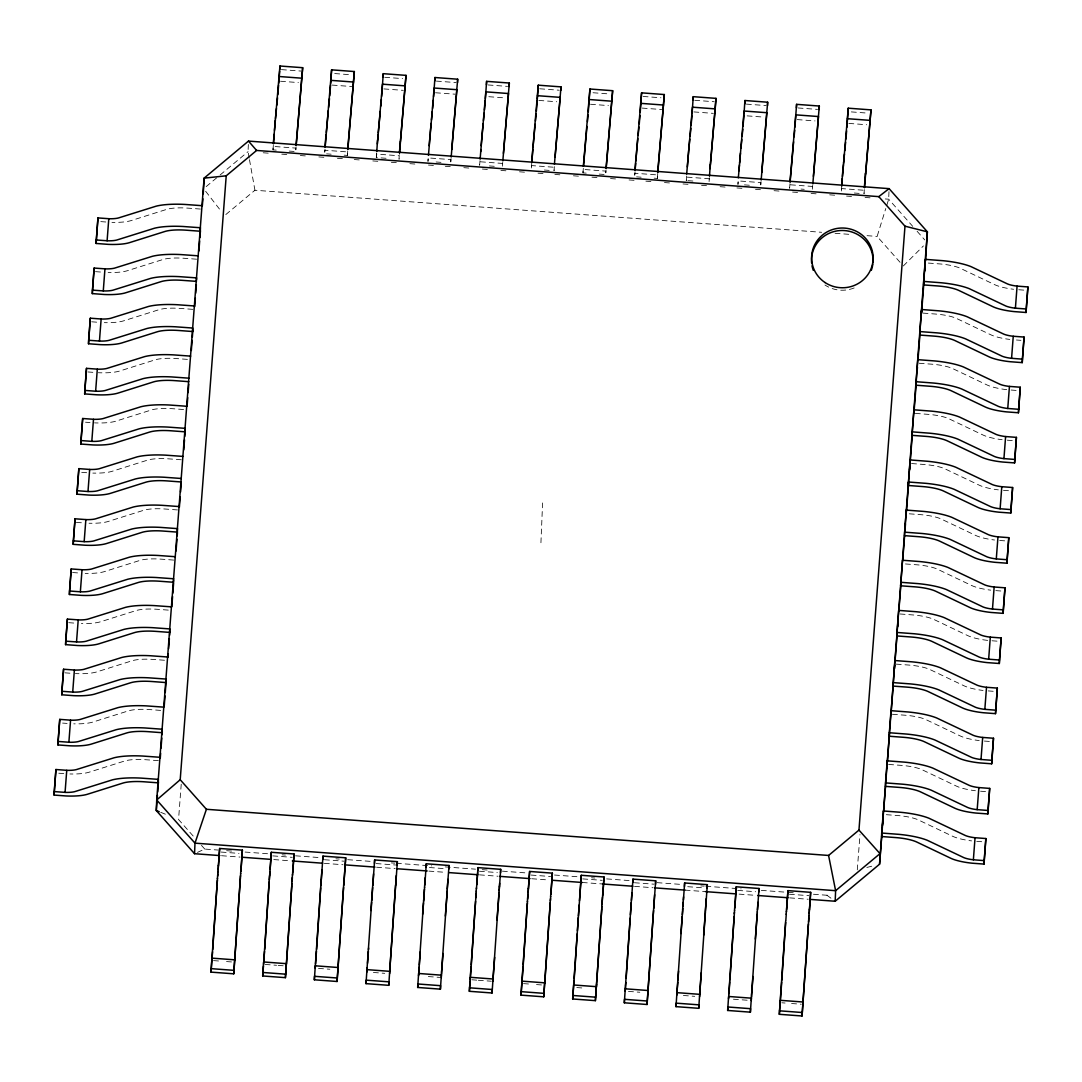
<?xml version="1.0" encoding="UTF-8"?>
<svg xmlns="http://www.w3.org/2000/svg" width="1082" height="1082" viewBox="0 0 1082 1082"><rect width="100%" height="100%" fill="white"/><g stroke="black" fill="none" stroke-linecap="round" stroke-linejoin="round"><path stroke-width="0.75" stroke-dasharray="5 3.75" d="M249.198 158.094L248.049 151.656L248.36 144.109M276.235 150.127L272.989 149.884L273.137 146.408L295.873 148.099L295.724 151.575L296.076 147.044M344.144 155.172L347.39 155.416L347.538 151.926L324.803 150.236L324.654 153.725L331.146 154.199M386.058 158.283L376.32 157.553L376.468 154.077L399.204 155.767L399.055 159.243L399.393 154.712M450.761 161.921L450.856 159.595L428.134 157.904L427.985 161.394L428.323 156.863M540.932 542.745L542.596 502.954M586.214 173.134L582.968 172.89L583.117 169.414L605.852 171.105L605.704 174.581L606.055 170.05M654.123 178.178L657.369 178.422L657.518 174.932L634.782 173.242L634.634 176.731L641.126 177.205M760.741 184.927L760.835 182.601L738.113 180.91L737.965 184.4L738.303 179.869M888.985 191.663L888.674 199.196L886.266 206.96M181.235 784.179L178.544 819.507L194.909 837.982M272.989 149.884L273.34 145.353M324.776 152.21L325.006 149.194M347.39 155.416L347.728 150.885M376.32 157.553L376.671 153.022M450.829 161.57L451.059 158.554M479.989 160.691L479.651 165.221L479.786 161.745L502.521 163.436L502.373 166.912L502.724 162.381M531.776 163.017L531.316 169.062L531.451 165.573L554.187 167.264L554.038 170.753L554.39 166.222M582.968 172.89L583.32 168.359M634.755 175.216L634.985 172.2M657.369 178.422L657.829 172.376M686.651 176.028L686.299 180.559L686.448 177.083L709.183 178.773L709.035 182.249L709.373 177.719M760.808 184.576L761.038 181.56M789.968 183.697L789.63 188.227L789.779 184.751L812.501 186.442L812.366 189.918L812.704 185.387M841.755 186.023L841.296 192.069L841.431 188.579L864.166 190.27L864.018 193.746L864.369 189.228M857.296 869.887L859.987 834.56M900.035 262.277L877.123 236.417L885.779 208.501M903.308 265.969L923.406 245.925M206.189 186.591L218.875 176.001M220.146 174.946L248.049 151.656M225.827 214.547L254.933 190.243L821.63 232.292M813.461 894.246L826.918 895.247L829.448 893.123M197.465 852.386L204.741 849.072L218.185 850.06M866.844 867.453L873.201 865.83M281.428 69.613L300.904 71.06M334.717 73.562L350.947 74.766M384.746 77.282L402.612 78.607M436.411 81.109L455.901 82.557M488.077 84.951L507.566 86.398M539.742 88.778L559.232 90.225M593.031 92.741L609.261 93.945M643.073 96.447L660.926 97.772M694.739 100.288L714.215 101.735M746.391 104.115L765.88 105.563M798.056 107.957L817.546 109.404M851.345 111.906L867.588 113.11M280.536 81.245L298.402 82.57M332.201 85.086L351.691 86.519M383.867 88.913L403.343 90.361M435.532 92.754L455.008 94.188M488.821 96.704L505.051 97.907M538.85 100.423L556.716 101.749M590.515 104.251L608.382 105.576M642.181 108.092L661.67 109.525M693.846 111.919L713.336 113.367M747.135 115.869L763.365 117.072M797.177 119.588L815.03 120.914M848.843 123.416L866.696 124.741M289.232 151.088L294.101 151.453M436.1 161.989L440.969 162.354M489.389 165.952L494.258 166.303M544.3 170.023L549.169 170.388M599.212 174.094L604.081 174.459M687.922 180.68L696.037 181.289M744.457 184.873L749.326 185.238M800.991 189.08L804.237 189.309M854.28 193.029L859.149 193.394M263.21 152.778L269.959 153.279M281.766 154.158L286.811 154.537M300.309 155.537L305.367 155.916M318.852 156.917L323.91 157.282M337.395 158.283L342.453 158.662M354.247 159.541L359.305 159.92M372.803 160.92L379.539 161.421M391.346 162.286L396.404 162.665M409.889 163.666L414.947 164.045M428.431 165.046L433.49 165.424M445.284 166.29L452.033 166.79M463.826 167.669L468.885 168.048M482.383 169.049L487.441 169.428M500.925 170.429L505.984 170.794M519.468 171.795L524.527 172.173M538.011 173.174L543.069 173.553M554.863 174.432L561.612 174.932M573.419 175.798L578.478 176.177M591.962 177.178L597.021 177.556M610.505 178.557L615.563 178.936M629.048 179.937L634.106 180.315M645.9 181.181L652.649 181.681M664.456 182.56L671.192 183.061M682.999 183.94L689.734 184.44M701.542 185.32L706.6 185.685M720.085 186.686L725.143 187.064M736.937 187.943L741.995 188.322M755.493 189.323L762.228 189.823M774.036 190.689L780.771 191.189M792.579 192.069L797.637 192.447M811.121 193.448L816.18 193.827M829.664 194.828L834.722 195.193M846.53 196.072L851.575 196.451M865.073 197.451L871.808 197.952M885.292 198.953L888.674 199.196L912.721 226.341M835.074 233.293L851.899 234.537M867.034 235.673L877.123 236.417M200.413 209.056L187.97 208.136A25.008 6.005 4.4 0 0 166.56 209.421L131.233 220.552A29.228 7.019 4.4 0 1 111.96 222.365M928.37 263.075L939.257 263.886A25.008 6.005 4.4 0 1 960.437 268.35L994.601 284.634A29.228 7.019 4.4 0 0 1013.618 289.273M100.802 221.621L106.807 222.067M1018.771 289.746L1024.762 290.192M196.599 259.193L184.156 258.273A25.008 6.005 4.4 0 0 162.733 259.572L127.419 270.703A29.228 7.019 4.4 0 1 108.132 272.502M923 313.104L935.443 314.037A25.008 6.005 4.4 0 1 956.61 318.487L990.787 334.784A29.228 7.019 4.4 0 0 1009.79 339.423M95.486 271.65L102.979 272.204M1016.444 340.005L1020.935 340.33M192.772 309.344L180.329 308.424A25.008 6.005 4.4 0 0 158.919 309.723L123.591 320.854A29.228 7.019 4.4 0 1 104.318 322.652M919.173 363.254L931.616 364.174A25.008 6.005 4.4 0 1 952.796 368.637L986.96 384.922A29.228 7.019 4.4 0 0 1008.126 389.818M91.672 321.8L99.165 322.355M1011.129 390.034L1018.608 390.588M187.402 359.373L176.515 358.575A25.008 6.005 4.4 0 0 155.091 359.86L119.777 370.991A29.228 7.019 4.4 0 1 98.34 372.722M915.358 413.405L927.801 414.325A25.008 6.005 4.4 0 1 948.968 418.788L983.146 435.072A29.228 7.019 4.4 0 0 1002.148 439.711M87.845 371.951L95.338 372.506M1007.301 440.185L1014.794 440.739M183.575 409.523L172.687 408.712A25.008 6.005 4.4 0 0 151.277 410.01L115.95 421.141A29.228 7.019 4.4 0 1 94.513 422.873M911.531 463.542L923.974 464.476A25.008 6.005 4.4 0 1 945.154 468.925L979.318 485.223A29.228 7.019 4.4 0 0 998.334 489.862M85.519 422.21L90.022 422.535M1003.487 490.335L1010.967 490.89M181.316 459.782L168.873 458.863A25.008 6.005 4.4 0 0 147.45 460.161L112.136 471.292A29.228 7.019 4.4 0 1 92.849 473.091M909.272 513.815L920.16 514.613A25.008 6.005 4.4 0 1 941.326 519.076L975.504 535.36A29.228 7.019 4.4 0 0 994.507 540.013M81.705 472.347L87.696 472.793M999.66 540.473L1005.651 540.919M177.489 509.933L165.046 509.013A25.008 6.005 4.4 0 0 143.636 510.298L108.308 521.429A29.228 7.019 4.4 0 1 89.035 523.242M905.445 563.952L916.332 564.763A25.008 6.005 4.4 0 1 937.512 569.227L971.677 585.511A29.228 7.019 4.4 0 0 990.693 590.15M76.389 522.39L83.882 522.944M995.832 590.623L1001.837 591.07M173.675 560.084L161.232 559.151A25.008 6.005 4.4 0 0 139.808 560.449L104.494 571.58A29.228 7.019 4.4 0 1 85.207 573.392M900.075 613.981L912.518 614.914A25.008 6.005 4.4 0 1 933.685 619.364L967.863 635.661A29.228 7.019 4.4 0 0 989.016 640.544M72.562 572.527L80.054 573.081M992.018 640.774L998.01 641.22M168.292 610.113L157.404 609.301A25.008 6.005 4.4 0 0 135.994 610.6L100.667 621.731A29.228 7.019 4.4 0 1 81.393 623.53M896.248 664.132L908.691 665.051A25.008 6.005 4.4 0 1 929.871 669.515L964.035 685.799A29.228 7.019 4.4 0 0 983.051 690.451M68.748 622.677L76.227 623.232M988.191 690.911L995.683 691.466M164.478 660.25L153.576 659.452A25.008 6.005 4.4 0 0 132.166 660.75L96.853 671.881A29.228 7.019 4.4 0 1 75.415 673.599M892.434 714.282L904.877 715.202A25.008 6.005 4.4 0 1 926.043 719.665L960.221 735.949A29.228 7.019 4.4 0 0 979.224 740.588M64.92 672.828L72.413 673.383M984.377 741.062L991.869 741.616M160.65 710.401L149.762 709.589A25.008 6.005 4.4 0 0 128.352 710.888L93.025 722.019A29.228 7.019 4.4 0 1 73.752 723.831M888.606 764.433L901.049 765.353A25.008 6.005 4.4 0 1 922.229 769.802L956.393 786.1A29.228 7.019 4.4 0 0 975.409 790.739M62.594 723.087L67.098 723.412M980.549 791.212L988.042 791.767M158.391 760.66L145.935 759.74A25.008 6.005 4.4 0 0 124.525 761.038L89.211 772.169A29.228 7.019 4.4 0 1 69.924 773.968M886.347 814.692L897.235 815.503A25.008 6.005 4.4 0 1 918.402 819.953L952.579 836.237A29.228 7.019 4.4 0 0 971.582 840.89M58.78 773.224L64.771 773.671M976.735 841.35L982.727 841.796M226.598 850.695L231.643 851.061M245.1 852.061L268.634 853.806M282.091 854.807L285.445 855.051M295.535 855.808L320.759 857.674M335.893 858.797L339.261 859.054M347.674 859.676L371.207 861.421M391.386 862.922L394.754 863.166M396.431 863.287L431.745 865.911M445.202 866.912L475.471 869.157M482.193 869.658L487.238 870.036M502.373 871.159L527.597 873.025M554.498 875.027L578.045 876.772M591.502 877.773L594.857 878.016M606.637 878.895L630.17 880.64M657.085 882.642L682.309 884.508M700.798 885.888L704.166 886.131M705.843 886.253L741.156 888.877M761.336 890.378L786.56 892.244M788.237 892.366L796.65 893.002M221.12 852.061L238.987 853.387M272.786 855.889L292.275 857.336M324.451 859.73L343.941 861.177M376.117 863.558L395.593 865.005M429.405 867.521L445.635 868.724M479.434 871.226L497.301 872.552M531.1 875.067L550.589 876.515M582.765 878.895L602.255 880.342M634.431 882.736L653.92 884.183M687.719 886.685L703.949 887.889M737.762 890.405L755.615 891.73M789.427 894.232L808.903 895.68M221.526 855.713L240.069 857.079M273.787 859.581L290.639 860.839M324.357 863.341L342.899 864.721M376.617 867.223L395.173 868.603M428.878 871.105L445.743 872.349M479.461 874.851L498.004 876.231M531.722 878.733L548.574 879.977M582.292 882.479L602.525 883.98M634.552 886.361L653.109 887.74M685.136 890.121L705.369 891.622M739.087 894.124L755.939 895.369M789.657 897.871L808.2 899.25M213.533 960.613L220.025 961.1M226.517 961.573L233.022 962.06M265.198 964.454L276.559 965.293M278.182 965.414L284.688 965.888M318.487 968.404L329.848 969.242M373.398 972.475L384.759 973.327M428.31 976.559L439.671 977.398M471.847 979.778L476.716 980.143M478.352 980.265L491.336 981.225M523.512 983.619L530.004 984.106M536.51 984.579L543.002 985.066M576.801 987.568L584.916 988.177M628.466 991.41L639.827 992.248M683.378 995.481L694.739 996.333M733.42 999.2L749.65 1000.404M781.826 1002.784L785.086 1003.028M791.578 1003.514L801.316 1004.231M160.731 812.325L166.669 814.719M826.918 895.247L835.182 901.252M917.103 231.278L924.758 239.92M201.468 845.367L204.741 849.072M205.648 191.271L221.567 211.761M249.482 159.69L254.933 190.243M854.185 287.934A30.769 29.877 2.4 0 1 824.957 285.012"/><path stroke-width="1.5" d="M54.249 791.591L65.542 792.403A14.715 3.53 4.4 0 0 74.631 791.672L112.46 779.838A39.534 9.495 4.4 0 1 141.052 778.107L158.405 779.365L158.256 782.841L144.258 781.799A25.008 6.005 4.4 0 0 122.848 783.097L87.52 794.229A29.228 7.019 4.4 0 1 66.083 795.96L54.1 795.067L54.249 791.591L55.926 769.518L67.219 770.343A14.715 3.53 4.4 0 0 76.308 769.613L114.137 757.765A39.534 9.495 4.4 0 1 142.729 756.048L160.082 757.292M55.926 769.518L54.1 795.067M58.063 741.441L69.356 742.266A14.715 3.53 4.4 0 0 78.445 741.535L116.288 729.687A39.534 9.495 4.4 0 1 144.866 727.956L162.232 729.214L162.084 732.703L148.085 731.662A25.008 6.005 4.4 0 0 126.675 732.96L91.348 744.091A29.228 7.019 4.4 0 1 69.911 745.809L57.928 744.93L58.063 741.441L59.753 719.381L71.047 720.193A14.715 3.53 4.4 0 0 80.136 719.462L117.965 707.628A39.534 9.495 4.4 0 1 146.557 705.897L163.909 707.155M59.753 719.381L57.928 744.93M61.89 691.29L73.184 692.115A14.715 3.53 4.4 0 0 82.273 691.384L120.102 679.55A39.534 9.495 4.4 0 1 148.694 677.819L166.046 679.063L165.898 682.553L151.899 681.511A25.008 6.005 4.4 0 0 130.489 682.81L95.162 693.941A29.228 7.019 4.4 0 1 73.725 695.672L61.742 694.779L61.89 691.29L63.568 669.231L74.861 670.056A14.715 3.53 4.4 0 0 83.95 669.325L121.779 657.477A39.534 9.495 4.4 0 1 150.371 655.746L167.724 657.004M63.568 669.231L61.742 694.779M65.704 641.153L76.998 641.964A14.715 3.53 4.4 0 0 86.087 641.234L123.93 629.399A39.534 9.495 4.4 0 1 152.508 627.668L169.874 628.926L169.725 632.402L155.727 631.361A25.008 6.005 4.4 0 0 134.317 632.659L98.989 643.79A29.228 7.019 4.4 0 1 77.552 645.521L65.569 644.629L65.704 641.153L67.395 619.08L78.688 619.905A14.715 3.53 4.4 0 0 87.777 619.175L125.607 607.327A39.534 9.495 4.4 0 1 154.199 605.595L171.551 606.853M67.395 619.08L65.569 644.629M173.647 579.938L173.539 582.265L159.541 581.223A25.008 6.005 4.4 0 0 138.131 582.522L102.804 593.653A29.228 7.019 4.4 0 1 81.366 595.37L69.383 594.491L69.532 591.002L71.209 568.943L82.502 569.754A14.715 3.53 4.4 0 0 91.591 569.024L129.421 557.189A39.534 9.495 4.4 0 1 158.013 555.458L175.365 556.716M71.209 568.943L69.383 594.491M73.346 540.851L84.639 541.676A14.715 3.53 4.4 0 0 93.728 540.946L131.571 529.098A39.534 9.495 4.4 0 1 160.15 527.367L177.516 528.625L177.367 532.114L163.368 531.073A25.008 6.005 4.4 0 0 141.958 532.371L106.631 543.502A29.228 7.019 4.4 0 1 85.194 545.233L73.211 544.341L73.346 540.851L75.037 518.792L86.33 519.617A14.715 3.53 4.4 0 0 95.419 518.887L133.248 507.039A39.534 9.495 4.4 0 1 161.84 505.308L179.193 506.565M75.037 518.792L73.211 544.341M181.181 481.963L167.183 480.922A25.008 6.005 4.4 0 0 145.772 482.22L110.445 493.351A29.228 7.019 4.4 0 1 89.008 495.083L77.025 494.19L77.174 490.714L78.851 468.641L90.144 469.466A14.715 3.53 4.4 0 0 99.233 468.736L137.062 456.888A39.534 9.495 4.4 0 1 165.654 455.157L183.02 456.415M78.851 468.641L77.025 494.19M80.988 440.563L92.281 441.388A14.715 3.53 4.4 0 0 101.37 440.658L139.213 428.81A39.534 9.495 4.4 0 1 167.791 427.079L185.157 428.337L185.008 431.813L171.01 430.785A25.008 6.005 4.4 0 0 149.6 432.07L114.273 443.214A29.228 7.019 4.4 0 1 92.836 444.932L80.852 444.039L80.988 440.563L82.678 418.504L93.972 419.316A14.715 3.53 4.4 0 0 103.061 418.585L140.89 406.751A39.534 9.495 4.4 0 1 169.482 405.02L186.834 406.277M82.678 418.504L80.852 444.039M188.823 381.675L174.824 380.634A25.008 6.005 4.4 0 0 153.414 381.932L118.087 393.064A29.228 7.019 4.4 0 1 96.65 394.795L84.666 393.902L84.815 390.413L86.492 368.353L97.786 369.178A14.715 3.53 4.4 0 0 106.875 368.435L144.704 356.6A39.534 9.495 4.4 0 1 173.296 354.869L190.662 356.127M86.492 368.353L84.666 393.902M88.629 340.275L99.923 341.087A14.715 3.53 4.4 0 0 109.011 340.357L146.854 328.522A39.534 9.495 4.4 0 1 175.433 326.791L192.799 328.049L192.65 331.525L178.652 330.483A25.008 6.005 4.4 0 0 157.242 331.782L121.914 342.913A29.228 7.019 4.4 0 1 100.477 344.644L88.494 343.751L88.629 340.275L90.32 318.203L101.613 319.028A14.715 3.53 4.4 0 0 110.702 318.297L148.532 306.449A39.534 9.495 4.4 0 1 177.123 304.718L194.476 305.976M90.32 318.203L88.494 343.751M196.464 281.374L182.466 280.346A25.008 6.005 4.4 0 0 161.056 281.631L125.742 292.762A29.228 7.019 4.4 0 1 104.291 294.493L92.308 293.601L92.457 290.125L94.134 268.065L105.427 268.877A14.715 3.53 4.4 0 0 114.516 268.147L152.346 256.312A39.534 9.495 4.4 0 1 180.937 254.581L198.304 255.839M94.134 268.065L92.308 293.601M96.271 239.974L107.564 240.799A14.715 3.53 4.4 0 0 116.653 240.069L154.496 228.221A39.534 9.495 4.4 0 1 183.074 226.49L200.44 227.747L200.292 231.237L186.293 230.195A25.008 6.005 4.4 0 0 164.883 231.494L129.556 242.625A29.228 7.019 4.4 0 1 108.119 244.356L96.136 243.464L96.271 239.974L97.962 217.915L109.255 218.74A14.715 3.53 4.4 0 0 118.344 217.996L156.173 206.162A39.534 9.495 4.4 0 1 184.765 204.43L202.118 205.688M97.962 217.915L96.136 243.464M196.518 280.224L196.613 277.898L179.26 276.64A39.534 9.495 4.4 0 0 150.669 278.372L112.839 290.206A14.715 3.53 4.4 0 1 103.75 290.95L92.457 290.125M219.835 855.578L194.544 853.712L194.99 843.149L206.405 809.282L180.207 779.716L226.219 175.811L256.61 150.452L878.787 196.626L889.106 188.647L927.382 231.832L925.529 260.924M211.017 972.123L211.964 958.138L234.699 959.829L233.753 973.814L211.017 972.123L212.004 957.665M241.191 867.209L242.382 850.141L219.646 848.464L218.469 865.532M279.805 69.491L279.94 66.016L302.676 67.693L296.184 145.543M262.683 975.964L263.629 961.979L286.365 963.656L285.418 977.655L262.683 975.964L263.453 965.996M271.163 855.767L271.312 852.291L294.047 853.982L292.857 871.051M347.849 149.37L354.341 71.534L331.606 69.843L330.7 83.3M314.348 979.792L314.497 976.316L337.232 978.006L337.084 981.482L314.348 979.792L321.192 879.707M322.828 859.608L322.977 856.119L345.699 857.81L344.049 881.208M383.123 77.16L383.271 73.684L406.007 75.361L400.394 141.634M366.014 983.633L366.162 980.143L388.898 981.834L388.749 985.323L366.014 983.633L366.96 969.648L389.696 971.325L388.749 985.323M374.494 863.436L374.629 859.96L397.365 861.651L397.216 865.127M434.788 80.988L434.937 77.512L457.672 79.202L457.524 82.678M417.679 987.46L417.828 983.984L440.55 985.675L440.415 989.151L417.679 987.46L418.653 973.002M426.159 867.277L426.294 863.788L449.03 865.478L448.881 868.968M486.454 84.829L486.602 81.353L509.338 83.03L509.189 86.519M469.345 991.301L470.291 977.317L493.013 978.994L492.067 992.978L469.345 991.301L470.102 981.32M477.811 871.105L477.96 867.629L500.695 869.319L500.547 872.795M492.067 992.978L492.215 989.503L469.493 987.812M560.855 90.347L560.99 86.871L538.268 85.18L537.362 98.638M521.01 995.129L521.957 981.144L544.679 982.835L543.732 996.82L521.01 995.129L523.12 966.551M551.171 890.216L552.361 873.147L529.625 871.456L528.449 888.538M606.163 168.535L612.655 90.699L589.933 89.022L588.297 111.703M572.662 998.97L573.609 984.985L596.344 986.662L595.398 1000.647L572.662 998.97L573.879 982.97M602.836 894.057L604.027 876.988L581.291 875.297L579.479 900.806M657.829 172.376L664.321 94.54L641.585 92.849L640.246 111.919M624.328 1002.798L624.476 999.322L647.212 1001.012L647.063 1004.488L624.328 1002.798L625.274 988.813L648.01 990.503L647.212 1001.012M632.808 882.614L632.956 879.125L655.678 880.816L655.543 884.305M693.102 100.166L693.251 96.677L715.986 98.367L710.374 164.64M675.993 1006.639L676.142 1003.149L698.877 1004.84L698.729 1008.316L675.993 1006.639L676.98 992.167M684.473 886.442L684.622 882.966L707.344 884.657L707.209 888.133M744.768 103.994L744.916 100.518L767.652 102.208L767.503 105.684M727.659 1010.466L727.807 1006.99L750.529 1008.681L750.394 1012.157L727.659 1010.466L728.605 996.481L751.341 998.172L750.394 1012.157M758.861 891.974L759.009 888.484L736.274 886.794L735.097 903.876M796.433 107.835L796.582 104.345L819.317 106.036L819.169 109.525M779.324 1014.307L780.271 1000.323L803.006 1002L802.06 1015.984L779.324 1014.307L780.298 999.836M809.498 909.394L810.675 892.325L787.939 890.635L786.763 907.703M865.519 174.229L870.983 109.877L848.247 108.186L846.908 127.257M809.891 899.372L835.182 901.252L835.615 890.689L828.582 855.456L858.959 830.097L904.985 226.179L878.787 196.626M835.182 901.252L879.558 864.207L927.382 231.832L904.985 226.179M881.695 833.045L881.546 836.521L895.544 837.563A25.008 6.005 4.4 0 1 916.724 842.012L950.889 858.31A29.228 7.019 4.4 0 0 972.055 863.193L984.038 864.085L985.864 838.536L974.571 837.684A14.715 3.53 4.4 0 1 965.604 835.615L928.992 818.249A39.534 9.495 4.4 0 0 900.738 812.298L883.372 810.973L881.695 833.045L899.047 834.357A39.534 9.495 4.4 0 1 927.315 840.308L963.927 857.674A14.715 3.53 4.4 0 0 972.894 859.744L984.187 860.609L984.038 864.085M885.522 782.895L885.374 786.371L899.372 787.412A25.008 6.005 4.4 0 1 920.539 791.875L954.716 808.159A29.228 7.019 4.4 0 0 975.883 813.055L987.866 813.934L989.692 788.399L978.399 787.534A14.715 3.53 4.4 0 1 969.431 785.464L932.819 768.098A39.534 9.495 4.4 0 0 904.552 762.147L887.199 760.835L885.522 782.895L902.875 784.22A39.534 9.495 4.4 0 1 931.142 790.158L967.741 807.524A14.715 3.53 4.4 0 0 976.721 809.607L988.015 810.459L987.866 813.934M889.336 732.744L889.188 736.233L903.186 737.275A25.008 6.005 4.4 0 1 924.366 741.725L958.53 758.009A29.228 7.019 4.4 0 0 979.697 762.905L991.68 763.797L993.506 738.249L982.213 737.397A14.715 3.53 4.4 0 1 973.245 735.314L936.633 717.948A39.534 9.495 4.4 0 0 908.38 711.997L891.013 710.685L889.336 732.744L906.689 734.069A39.534 9.495 4.4 0 1 934.956 740.02L971.568 757.386A14.715 3.53 4.4 0 0 980.535 759.456L991.829 760.308L991.68 763.797M896.978 632.456L896.829 635.932L910.828 636.973A25.008 6.005 4.4 0 1 932.008 641.437L966.172 657.721A29.228 7.019 4.4 0 0 987.339 662.617L999.322 663.496L1001.148 637.961L989.854 637.095A14.715 3.53 4.4 0 1 980.887 635.026L944.275 617.66A39.534 9.495 4.4 0 0 916.021 611.709L898.655 610.397L896.978 632.456L914.331 633.768A39.534 9.495 4.4 0 1 942.598 639.719L979.21 657.085A14.715 3.53 4.4 0 0 988.177 659.168L999.47 660.02L999.322 663.496M900.657 585.795L900.806 582.305L918.158 583.631A39.534 9.495 4.4 0 1 946.425 589.582L983.038 606.948A14.715 3.53 4.4 0 0 992.005 609.017L1003.298 609.869L1003.149 613.359L991.166 612.466A29.228 7.019 4.4 0 1 969.999 607.57L935.822 591.286A25.008 6.005 4.4 0 0 914.655 586.823L900.657 585.795L902.483 560.246L919.835 561.558A39.534 9.495 4.4 0 1 948.103 567.509L984.715 584.875A14.715 3.53 4.4 0 0 993.682 586.958L1004.975 587.81L1003.149 613.359M904.62 532.168L904.471 535.644L918.469 536.686A25.008 6.005 4.4 0 1 939.649 541.135L973.814 557.433A29.228 7.019 4.4 0 0 994.98 562.315L1006.963 563.208L1008.789 537.659L997.496 536.807A14.715 3.53 4.4 0 1 988.529 534.738L951.917 517.372A39.534 9.495 4.4 0 0 923.663 511.421L906.297 510.095L904.62 532.168L921.972 533.48A39.534 9.495 4.4 0 1 950.239 539.431L986.852 556.797A14.715 3.53 4.4 0 0 995.819 558.867L1007.112 559.732L1006.963 563.208M906.202 512.422L906.297 510.095M908.298 485.493L908.447 482.017L925.8 483.329A39.534 9.495 4.4 0 1 954.067 489.28L990.679 506.647A14.715 3.53 4.4 0 0 999.646 508.729L1010.94 509.581L1010.791 513.057L998.808 512.178A29.228 7.019 4.4 0 1 977.641 507.282L943.463 490.998A25.008 6.005 4.4 0 0 922.297 486.535L908.298 485.493L910.124 459.945L927.477 461.27A39.534 9.495 4.4 0 1 955.744 467.221L992.356 484.587A14.715 3.53 4.4 0 0 1001.323 486.657L1012.617 487.509L1010.791 513.057M912.261 431.867L912.112 435.356L926.124 436.384A25.008 6.005 4.4 0 1 947.291 440.847L981.455 457.131A29.228 7.019 4.4 0 0 1002.622 462.028L1014.605 462.92L1016.431 437.371L1005.151 436.506A14.715 3.53 4.4 0 1 996.17 434.437L959.572 417.07A39.534 9.495 4.4 0 0 931.304 411.119L913.938 409.808L912.261 431.867L929.614 433.192A39.534 9.495 4.4 0 1 957.881 439.143L994.493 456.509A14.715 3.53 4.4 0 0 1003.46 458.579L1014.754 459.431L1014.605 462.92M913.803 413.283L913.938 409.808M915.94 385.206L917.766 359.657L935.119 360.982A39.534 9.495 4.4 0 1 963.386 366.933L999.998 384.299A14.715 3.53 4.4 0 0 1008.965 386.369L1020.258 387.221L1018.433 412.769L1006.449 411.877A29.228 7.019 4.4 0 1 985.283 406.994L951.105 390.697A25.008 6.005 4.4 0 0 929.938 386.247L915.94 385.206L916.183 382.054M919.903 331.579L919.754 335.055L933.766 336.096A25.008 6.005 4.4 0 1 954.933 340.56L989.097 356.844A29.228 7.019 4.4 0 0 1010.263 361.726L1022.247 362.619L1024.072 337.07L1012.793 336.218A14.715 3.53 4.4 0 1 1003.812 334.149L967.213 316.783A39.534 9.495 4.4 0 0 938.946 310.832L921.58 309.506L919.903 331.579L937.255 332.891A39.534 9.495 4.4 0 1 965.523 338.842L1002.135 356.208A14.715 3.53 4.4 0 0 1011.102 358.277L1022.395 359.143L1022.247 362.619M921.445 312.996L921.539 310.669M923.73 281.428L923.582 284.918L937.58 285.946A25.008 6.005 4.4 0 1 958.747 290.409L992.924 306.693A29.228 7.019 4.4 0 0 1014.091 311.589L1026.074 312.482L1027.9 286.933L1016.607 286.067A14.715 3.53 4.4 0 1 1007.64 283.998L971.027 266.632A39.534 9.495 4.4 0 0 942.76 260.681L925.408 259.369L923.73 281.428L941.083 282.754A39.534 9.495 4.4 0 1 969.35 288.705L1005.962 306.071A14.715 3.53 4.4 0 0 1014.93 308.14L1026.223 308.992L1026.074 312.482M995.656 710.171L984.363 709.305A14.715 3.53 4.4 0 1 975.396 707.236L938.784 689.87A39.534 9.495 4.4 0 0 910.517 683.919L893.164 682.607L893.015 686.083L907.014 687.124A25.008 6.005 4.4 0 1 928.18 691.574L962.358 707.871A29.228 7.019 4.4 0 0 983.524 712.754L995.508 713.647L997.333 688.098L986.04 687.246A14.715 3.53 4.4 0 1 977.073 685.177L940.461 667.81A39.534 9.495 4.4 0 0 912.194 661.859L894.841 660.534L893.259 682.931M997.333 688.098L995.508 713.647M1018.433 412.769L1020.258 387.221M371.653 902.212L367.001 969.174M577.22 933.901L575.164 964.955M577.436 930.628L578.302 917.55M784.964 932.887L781.813 980.292M216.873 887.497L212.708 949.658M370.937 910.53L372.844 883.534M368.502 949.617L368.61 948.008M371.762 900.576L372.668 887.578M420.276 951.849L419.356 964.995M422.602 914.358L424.482 889.309M423.522 902.834L418.815 970.811M443.011 953.526L441.47 973.584M445.338 916.048L447.218 891M494.677 957.367L493.135 977.425M496.99 919.889L498.883 894.828M578.41 915.913L579.168 904.985M630.184 918.172L626.167 978.236M677.143 989.976L682.215 916.643M678.59 971.014L677.981 980.035M680.916 933.536L682.81 908.474M703.652 935.227L707.344 884.657M701.325 972.704L699.702 993.858M752.991 976.532L751.449 996.59M755.317 939.054L757.197 914.006M785.072 931.25L785.681 922.351M216.995 885.806L217.387 880.166M316.607 949.32L320.705 887.835M368.394 951.335L367.542 963.291M423.644 901.144L424.333 891.406M523.255 964.657L527.367 903.172M575.042 966.672L574.204 978.628M729.904 979.994L734.164 916.495M781.704 982.01L780.365 1000.485M240.109 881.857L234.821 958.246M264.671 949.36L269.188 881.979M291.775 885.698L286.473 963.832M316.471 951.213L315.565 963.805M475.566 901.306L471.319 964.698M550.102 904.863L544.787 983.011M601.754 908.691L595.398 1000.647M630.427 914.696L631.293 902.523M729.782 981.888L728.551 998.835M808.416 924.028L803.114 1000.431M217.523 878.151L212.086 956.569M217.374 878.719L217.982 871.849M217.685 876.082L217.834 873.972M212.559 951.781L212.072 958.314M240.407 877.759L234.902 957.151M240.096 880.396L240.569 875.663M264.522 951.389L263.738 962.155M269.337 879.909L271.312 852.291M291.924 883.669L285.418 977.655M291.761 884.237L292.505 874.188M292.072 881.6L292.383 877.367M320.854 885.82L321.909 870.009M343.589 887.497L338.071 967.024M343.738 885.428L345.699 857.81M389.885 968.661L395.579 885.225M419.207 967.119L418.748 971.907M447.069 893.096L441.551 972.488M471.17 966.726L470.386 977.492M475.999 895.247L470.4 975.734M475.688 897.884L476.148 893.137M498.734 896.937L493.216 976.329M527.516 901.157L522.065 979.575M527.353 901.712L528.084 891.676M527.664 899.074L527.975 894.855M550.238 902.834L544.801 981.252M550.075 903.402L550.697 896.545M550.386 900.765L550.549 898.669M601.903 906.675L596.466 985.093M601.741 907.243L602.485 897.194M602.052 904.606L602.742 893.867M625.477 986.135L631.888 893.015M625.856 982.456L625.315 988.339M653.569 910.503L648.05 990.03M653.717 908.434L655.678 880.816M682.35 914.682L682.647 910.584M677.832 982.064L677.062 991.071M705.383 912.275L699.865 991.667M734.462 912.315L728.808 993.803M757.048 916.102L751.53 995.494M785.667 920.89L780.379 998.74M785.83 920.322L786.289 914.019M808.565 922.013L808.714 919.943M808.863 917.834L803.196 999.335M217.861 872.038L218.104 868.67M240.339 877.069L240.718 873.539M240.596 873.715L240.84 870.361M234.808 960.005L234.97 957.813M234.74 959.355L233.753 973.814M269.526 875.865L263.575 964.332M269.648 875.676L269.973 871.443M321.313 879.517L322.977 856.119M315.241 968.16L315.403 965.983M343.914 881.384L338.152 965.915M338.301 965.482L337.084 981.482M372.817 885.468L373.574 873.85M372.979 883.345L374.629 859.96M367.231 967.633L366.906 972.001M395.714 885.035L397.365 861.651M389.723 970.852L396.31 875.541M389.953 969.323L389.628 973.678M424.266 890.729L424.644 887.186M424.509 887.375L424.766 884.008M418.883 971.474L418.558 975.829M447.001 892.407L449.03 865.478M447.245 889.052L447.975 879.368M441.618 973.151L441.294 977.519M440.415 989.151L441.388 974.693M475.931 894.557L476.31 891.013M476.175 891.203L476.432 887.849M470.224 979.67L470.318 976.83M498.667 896.248L499.032 892.704M498.91 892.893L499.154 889.526M493.122 979.169L493.284 976.992M492.959 981.347L493.054 978.52M550.576 896.721L550.819 893.367M544.719 982.361L543.732 996.82M573.731 983.403L581.291 875.297M573.649 984.498L574.042 980.792M596.452 986.838L596.615 984.661M625.545 986.798L625.22 991.166M648.132 988.921L654.624 894.706M648.28 988.488L647.063 1004.488M682.58 909.894L683.283 902.118M682.837 906.54L683.553 896.856M677.21 990.639L676.886 995.007M705.315 911.585L706.289 898.547M699.932 992.329L699.608 996.684M734.245 913.722L734.624 910.192M734.489 910.368L734.746 907.014M756.981 915.413L757.359 911.883M757.224 912.058L757.955 902.374M751.598 996.157L751.273 1000.525M786.154 914.209L786.411 910.855M808.646 919.254L809.025 915.71M808.89 915.899L809.133 912.532M803.101 1002.175L803.263 999.998M803.033 1001.526L802.06 1015.984M65.069 792.389L66.746 770.33M68.883 742.252L70.573 720.179M72.71 692.101L74.388 670.029M76.524 641.951L78.215 619.891M69.532 591.002L80.352 591.8L82.029 569.741M84.166 541.663L85.857 519.59M77.174 490.714L87.994 491.512L89.671 469.453M91.808 441.361L93.498 419.302M84.815 390.413L95.635 391.224L97.312 369.151M99.449 341.073L101.14 319.014M103.277 290.923L104.954 268.863M107.104 240.786L108.782 218.713M157.431 795.351L156.281 810.526L194.544 853.712M157.688 791.983L158.459 781.88M160.258 758.279L160.636 753.234M161.029 748.176L161.8 738.059M162.057 734.692L162.314 731.324M164.234 706.046L165.005 695.929M165.262 692.561L166.033 682.458M167.953 657.18L168.21 653.798M168.603 648.754L169.374 638.637M169.631 635.269L169.888 631.902M171.808 606.623L172.579 596.507M172.836 593.139L173.607 583.036M176.055 551.009L176.948 539.215M177.205 535.847L177.462 532.479M179.382 507.201L180.153 497.084M180.545 492.026L181.181 483.6M183.751 449.909L184.522 439.792M184.779 436.425L185.171 431.366M187.091 406.088L187.727 397.662M188.119 392.604L188.755 384.178M191.325 350.487L192.096 340.37M192.353 337.002L192.867 330.253M194.665 306.666L195.315 298.24M195.693 293.181L196.342 284.755M198.899 251.051L199.67 240.948M199.927 237.58L200.44 230.831M202.375 205.553L202.889 198.817M203.267 193.759L204.092 178.151L248.481 141.093L889.106 188.647M218.145 869.725L218.361 865.343M218.307 867.615L219.646 848.464M273.367 143.324L279.94 66.016M273.448 143.852L274.179 134.263M279.67 71.155L278.764 83.138M240.88 871.416L241.097 867.02M241.043 869.292L242.382 850.141M296.103 145.002L302.676 67.693M325.033 147.152L325.858 136.359M270.121 869.36L271.041 857.282M325.236 146.178L331.606 69.843M292.546 875.243L292.762 870.861M292.695 873.133L294.047 853.982M347.768 148.843L354.341 71.534M376.779 151.521L377.523 140.187M383.271 73.684L381.648 96.366M399.434 152.67L400.259 141.877M399.515 153.211L406.007 75.361M337.232 978.006L338.03 967.497L315.295 965.807M428.445 155.348L434.139 88.021L456.875 89.698L451.18 157.039M434.937 77.512L433.598 96.582M457.672 79.202L451.749 149.492M424.807 885.062L425.24 877.678M424.955 882.953L426.294 863.788M480.11 159.189L485.804 91.848L508.526 93.539L502.832 160.866M486.602 81.353L485.412 98.476M509.338 83.03L503.414 153.319M476.459 888.89L477.96 867.629M531.695 162.489L538.268 85.18M476.783 884.697L477.703 872.619M531.884 161.516L532.804 149.546M499.194 890.581L499.411 886.199M499.357 888.471L499.641 883.21M499.519 886.388L500.695 869.319M554.417 164.18L560.192 97.366L537.47 95.689M560.99 86.871L555.08 157.161M528.124 892.731L528.341 888.336M528.287 890.621L529.625 871.456M583.36 166.33L589.933 89.022M583.55 165.343L586.958 126.499M550.86 894.422L551.076 890.026M551.022 892.298L552.361 873.147M606.082 168.008L612.655 90.699M635.012 170.158L635.837 159.352M635.093 170.686L635.675 163.139M635.824 161.096L641.585 92.849M602.688 896.139L604.027 876.988M657.748 171.849L664.321 94.54M631.455 900.4L632.956 879.125M686.678 173.999L692.453 107.186L715.188 108.876L715.986 98.367M693.251 96.677L692.061 113.813M709.494 176.204L710.238 164.883M683.432 900.035L684.622 882.966M738.343 177.827L744.118 111.027L766.854 112.704L761.16 180.045M744.01 113.975L744.916 100.518M698.729 1008.316L699.675 994.331L676.94 992.654M767.652 102.208L761.728 172.498M734.786 908.068L734.989 903.673M734.935 905.959L736.274 886.794M790.009 181.668L795.784 114.854L818.506 116.545L812.825 183.872M790.09 182.195L793.606 141.837M796.582 104.345L794.945 127.04M757.508 909.746L759.009 888.484M819.317 106.036L813.394 176.325M786.452 911.896L786.655 907.514M786.6 909.786L787.939 890.635M841.674 185.495L842.716 171.768M841.755 186.023L842.323 178.476M842.486 176.434L848.247 108.186M809.174 913.587L809.39 909.205M809.336 911.477L810.675 892.325M864.41 187.186L865.451 173.458M864.477 187.713L870.983 109.877M879.558 864.207L881.749 835.547M882.52 825.444L882.777 822.077M883.548 811.96L885.468 786.682M886.888 768.152L887.145 764.785M887.402 761.403L889.445 734.448M890.094 726.022L890.351 722.654M891.243 710.86L893.177 685.582M894.462 668.73L894.719 665.349M894.976 661.981L897.032 635.026M897.668 626.6L897.925 623.232M898.817 611.425L901.13 581.102M902.036 569.308L902.293 565.927M902.672 560.882L904.606 535.604M905.242 527.177L905.499 523.81M906.405 512.002L908.718 481.679M909.61 469.886L909.867 466.504M910.381 459.769L912.302 434.491M913.979 412.58L916.413 380.566M917.184 370.45L917.441 367.082M917.955 360.347L919.876 335.068M921.553 313.158L923.866 282.835M924.758 271.027L925.015 267.66M973.367 859.798L975.044 837.739M977.181 809.661L978.872 787.588M981.009 759.51L982.686 737.451M984.836 709.359L986.514 687.3M988.65 659.222L990.328 637.149M992.478 609.071L994.155 586.999M996.292 558.921L997.969 536.861M1000.12 508.77L1001.797 486.711M1003.934 458.633L1005.611 436.56M1018.581 409.28L1007.761 408.482L1009.438 386.423M1011.575 358.331L1013.252 336.272M1015.403 308.194L1017.08 286.121M984.187 860.609L985.864 838.536M988.015 810.459L989.692 788.399M991.829 760.308L993.506 738.249M999.47 660.02L1001.148 637.961M1003.298 609.869L1004.975 587.81M1007.112 559.732L1008.789 537.659M1010.94 509.581L1012.617 487.509M1014.754 459.431L1016.431 437.371M1022.395 359.143L1024.072 337.07M1026.223 308.992L1027.9 286.933M326.007 136.116L326.155 134.209M330.578 84.964L329.712 95.757M377.659 139.943L378.091 134.493M377.361 143.974L382.473 84.18L405.209 85.87M429.175 145.759L430.122 133.884M480.678 151.642L480.841 149.6M537.227 100.301L536.374 111.094M635.986 159.122L636.784 149.221M687.341 166.966L688.72 149.911M710.062 168.657L715.188 108.876M739.452 164.883L738.992 170.807M743.889 115.639L743.023 126.432M274.49 130.367L275.328 120.129M278.601 85.072L277.831 94.661M481.138 145.705L482.072 134.574M485.263 100.41L484.479 109.999M691.912 115.747L691.128 125.336M842.783 172.552L843.433 164.559M326.291 132.383L328.306 110.662M433.314 100.207L432.624 108.376M532.953 147.72L535.13 124.335M639.962 115.544L639.273 123.713M739.601 163.057L740.453 153.022M846.611 130.881L845.935 139.051M378.227 132.883L380.309 111.162M381.378 99.585L380.81 106.158M588.04 114.922L587.458 121.495M794.688 130.259L794.107 136.832M329.483 98.503L328.644 107.334M430.23 132.68L431.136 123.334M536.145 113.84L535.468 120.995M636.879 148.018L637.785 138.672M742.793 129.177L742.117 136.332M843.541 163.355L844.447 154.009M277.547 97.759L276.816 105.17M484.209 113.096L483.465 120.508M690.857 128.433L690.127 135.845M275.477 118.506L276.478 108.498M431.475 120.007L432.3 111.662M482.139 133.843L483.14 123.835M638.123 135.345L638.962 127M688.788 149.181L689.789 139.172M740.954 148.018L741.779 139.673M844.772 150.682L845.61 142.337M180.207 779.716L156.714 799.963L156.281 810.526L159.243 811.716M226.219 175.811L204.092 178.151L156.714 799.963L194.99 843.149L835.615 890.689L880.004 853.644L858.959 830.097M95.635 391.224L96.109 391.238A14.715 3.53 4.4 0 0 105.197 390.507L143.027 378.659A39.534 9.495 4.4 0 1 171.619 376.928L188.971 378.186M87.994 491.512L88.467 491.526A14.715 3.53 4.4 0 0 97.556 490.795L135.385 478.961A39.534 9.495 4.4 0 1 163.977 477.23L181.33 478.487M80.352 591.8L80.825 591.827A14.715 3.53 4.4 0 0 89.914 591.097L127.744 579.249A39.534 9.495 4.4 0 1 156.335 577.518L173.688 578.775M279.142 76.511L301.878 78.202M330.808 80.352L353.543 82.029M589.122 99.517L611.857 101.208M640.787 103.358L663.523 105.035M847.449 118.695L870.171 120.373M916.089 381.716L933.441 383.042A39.534 9.495 4.4 0 1 961.709 388.993L998.321 406.359A14.715 3.53 4.4 0 0 1007.288 408.428L1007.761 408.482M206.405 809.282L828.582 855.456M241.759 857.214L270.419 859.338M292.329 860.961L322.679 863.22M344.59 864.843L374.94 867.101M396.851 868.724L427.201 870.969M449.111 872.606L477.771 874.729M499.695 876.352L530.031 878.611M551.955 880.234L582.292 882.479M602.525 883.98L632.875 886.239M654.786 887.862L685.136 890.121M705.369 891.622L735.706 893.867M757.63 895.49L787.966 897.749M418.626 973.475L441.361 975.166M211.166 968.647L233.901 970.338M262.831 972.475L285.567 974.165M521.145 991.653L543.881 993.344M572.811 995.481L595.546 997.171M779.473 1010.818L802.195 1012.509M248.481 141.093L256.61 150.452M872.795 264.184A30.769 29.877 2.4 0 1 871.321 270.27M813.312 270.392A30.769 29.877 2.4 0 1 812.041 265.861M811.608 262.777A30.769 29.877 2.4 0 1 842.121 230.48A30.769 29.877 2.4 0 1 872.958 262.628M825.066 282.551A30.769 29.877 2.4 0 0 873.052 260.167A30.769 29.877 2.4 0 0 828.988 230.953A30.769 29.877 2.4 0 0 825.066 282.551"/></g></svg>
